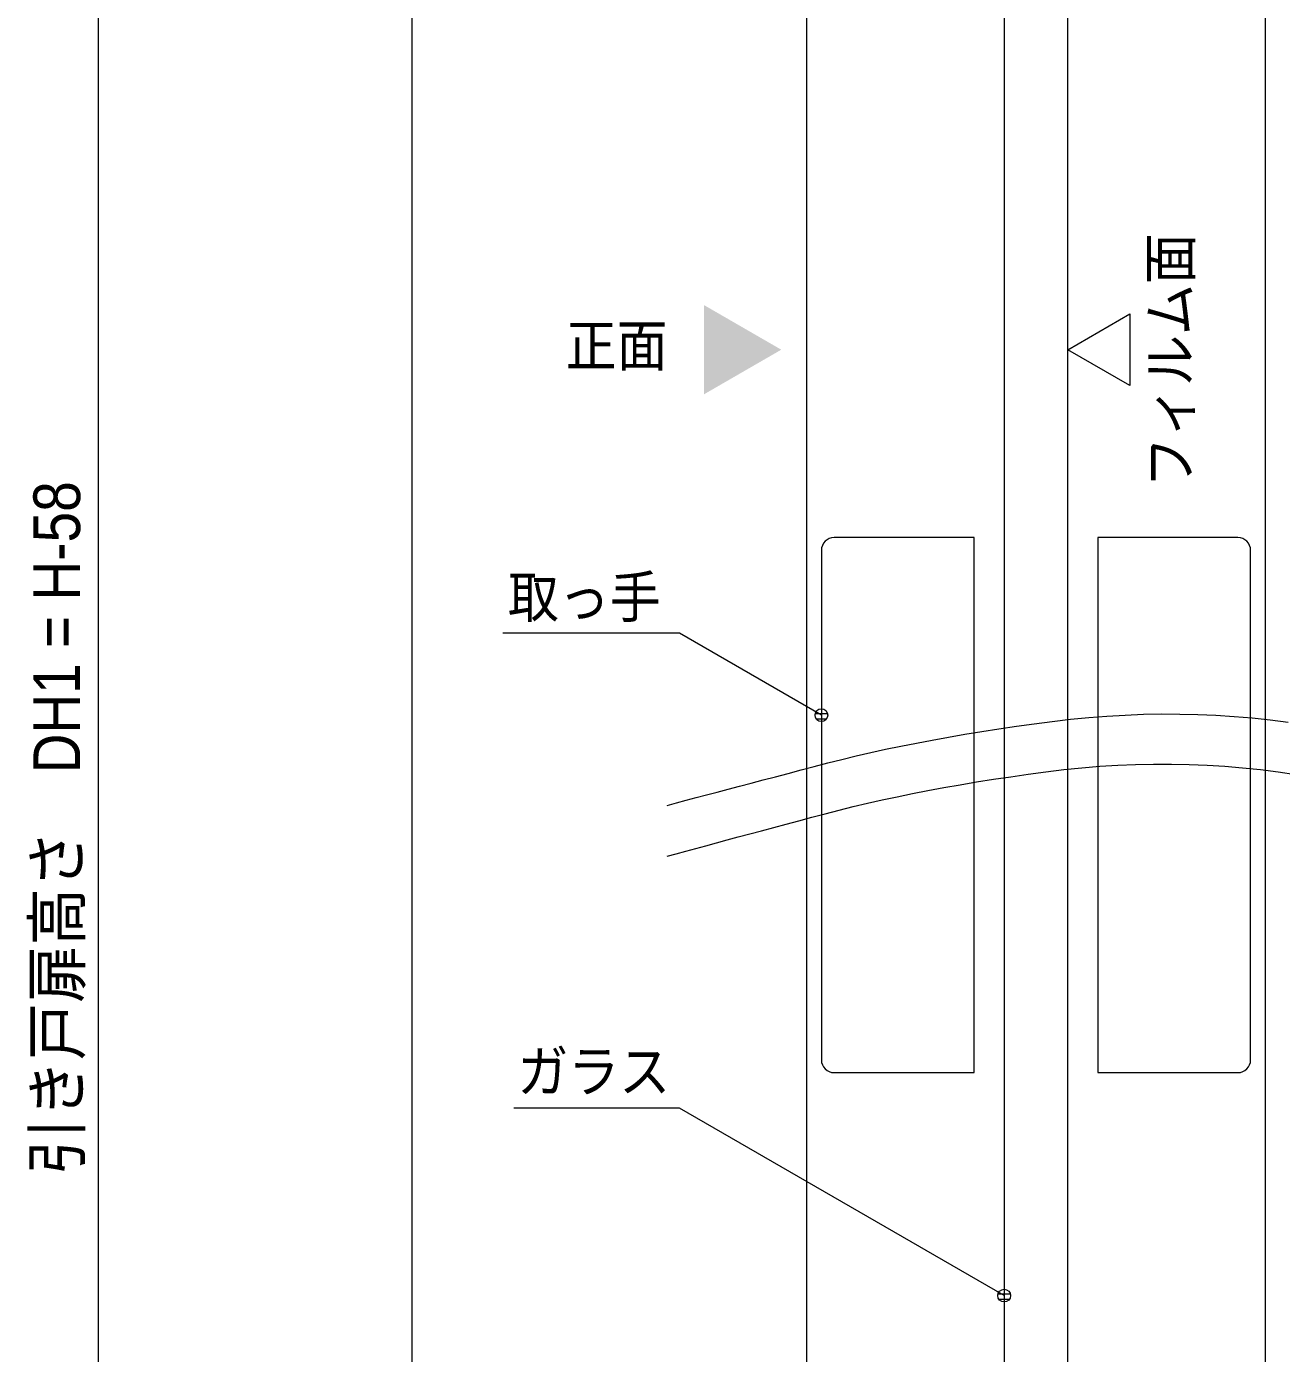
# Model space of a CAD drawing. Units: millimetres, scale not verified. Extents: x -6062 to 6062, y -3045 to 3045.
# Drawn here: x -332 to 653, y -1085 to -43 of the extents above; entities that cross this region are included whole.
import ezdxf
from ezdxf.enums import TextEntityAlignment as Align

# ---------------------------------------------------------------- set-up
doc = ezdxf.new("R2010")
doc.units = ezdxf.units.MM
doc.header["$LTSCALE"] = 20
for name, color, linetype, lineweight in [('0-0_3一般', 7, 'Continuous', 9), ('0-1_2寸法-1', 7, 'Continuous', 9), ('0-4_2寸法-3', 7, 'Continuous', 9)]:
    doc.layers.add(name, color=color, linetype=linetype, lineweight=lineweight)
doc.styles.add('ＭＳ ゴシック', font='')
doc.styles.add('ＭＳ Ｐゴシック', font='')
doc.styles.get('ＭＳ ゴシック').set_extended_font_data('MS Gothic')
doc.styles.get('ＭＳ Ｐゴシック').set_extended_font_data('MS PGothic')

# ---------------------------------------------------------------- blocks, each defined once
blk = doc.blocks.new('グループ-71')
at = {"layer": '0-0_3一般'}
for p, q in [((44463.7, 5604.9), (44463.7, -32200)), ((45463.7, -32200), (45463.7, 5604.9))]:
    blk.add_line(p, q, dxfattribs=at)
blk.add_lwpolyline([(48563.7, 10804.9), (48563.7, -37400), (41363.7, -37400), (41363.7, 10804.9)], close=True, dxfattribs=at)
blk = doc.blocks.new('グループ-76')
at = {"layer": '0-0_3一般'}
for p, q in [((41593.7, -9084.3), (41593.7, -17084.3)), ((48333.7, -17084.3), (48333.7, -9084.3))]:
    blk.add_line(p, q, dxfattribs=at)
for points in [[(41793.7, -17284.3), (43993.7, -17284.3), (43993.7, -8884.3), (41793.7, -8884.3)], [(48133.7, -8884.3), (45933.7, -8884.3), (45933.7, -17284.3), (48133.7, -17284.3)]]:
    blk.add_lwpolyline(points, dxfattribs=at)
for centre, start, end in [((41793.7, -9084.3), 135, 180), ((41793.7, -9084.3), 90, 135), ((48133.7, -9084.3), 45, 90), ((48133.7, -9084.3), 0, 45), ((41793.7, -17084.3), 180, 225), ((41793.7, -17084.3), 225, 270), ((48133.7, -17084.3), 270, 315), ((48133.7, -17084.3), 315, 0)]:
    blk.add_arc(centre, 200, start, end, dxfattribs=at)
blk = doc.blocks.new('グループ-79')
at = {"layer": '0-0_3一般'}
for points in [[(39171, -13088.9), (39317.9, -13049.5), (39469.9, -13008.9), (39627.1, -12967), (39789.5, -12923.8), (39957, -12879.4), (40129.7, -12833.8), (40307.5, -12786.8), (40490.4, -12738.7), (40678.5, -12689.2), (40871.8, -12638.6), (41070.2, -12586.6), (41273.7, -12533.4), (41482.4, -12479), (41696.3, -12423.2), (41915.2, -12367.6), (42139.2, -12313.4), (42368.1, -12260.5), (42602.2, -12209.1), (42841.2, -12159), (43085.3, -12110.3), (43334.4, -12063.1), (43588.5, -12017.2), (43847.6, -11972.7), (44111.8, -11929.7), (44381, -11888), (44655.3, -11847.7), (44934.5, -11808.8), (45218.8, -11771.3), (45505.5, -11737.4), (45791.9, -11709.3), (46078, -11686.9), (46363.9, -11670.4), (46649.5, -11659.6), (46934.8, -11654.6), (47219.9, -11655.3), (47504.7, -11661.8), (47789.3, -11674.2), (48073.5, -11692.2), (48357.6, -11716.1)], [(48357.6, -11716.1), (48641.3, -11745.7), (48924.8, -11781.1)], [(39171, -13888.9), (39315.5, -13849.3), (39465.1, -13808.4), (39619.7, -13766.3), (39779.4, -13722.9), (39944.2, -13678.3), (40114, -13632.3), (40289, -13585.2), (40468.9, -13536.7), (40654, -13487), (40844.1, -13436), (41039.2, -13383.8), (41239.5, -13330.3), (41444.8, -13275.5), (41655.1, -13219.5), (41870.5, -13163.5), (42090.8, -13108.9), (42316.1, -13055.7), (42546.3, -13003.8), (42781.5, -12953.4), (43021.6, -12904.3), (43266.6, -12856.6), (43516.6, -12810.3), (43771.5, -12765.3), (44031.4, -12721.8), (44296.2, -12679.6), (44566, -12638.8), (44840.7, -12599.4), (45120.4, -12561.3), (45402.4, -12526.9), (45684.2, -12498.2), (45965.7, -12475.2), (46246.9, -12458.1), (46527.9, -12446.7), (46808.6, -12441), (47089, -12441.1), (47369.2, -12447), (47649.2, -12458.7), (47928.8, -12476.1), (48208.3, -12499.3)], [(48208.3, -12499.3), (48487.4, -12528.3), (48766.3, -12563), (49044.9, -12603.5)]]:
    blk.add_lwpolyline(points, dxfattribs=at)
blk = doc.blocks.new('グループ-80')
at = {"layer": '0-0_3一般'}
for name in ['グループ-71', 'グループ-76', 'グループ-79']:
    blk.add_blockref(name, (0, 0), dxfattribs=at)
blk = doc.blocks.new('グループ-82')
at = {"layer": '0-0_3一般'}
blk.add_line((35163.7, 19804.9), (35163.7, -40000), dxfattribs=at)
blk.add_blockref('グループ-80', (0, 0), dxfattribs=at)

msp = doc.modelspace()

# ---------------------------------------------------------------- linework, layer by layer
at = {"layer": '0-1_2寸法-1'}
msp.add_line((-275.69, 527.53), (-275.69, -1857.29), dxfattribs=at)
at = {"layer": '0-4_2寸法-3'}
for p, q in [((297.08, -582.67), (287.29, -582.67)), ((292.36, -578.67), (292.01, -578.67)), ((292.36, -578.67), (292.01, -578.67)), ((296.18, -586.67), (288.19, -586.67)), ((440.58, -1038.24), (430.79, -1038.24)), ((435.87, -1034.24), (435.49, -1034.24)), ((435.87, -1034.24), (435.49, -1034.24)), ((439.68, -1042.24), (431.69, -1042.24))]:
    msp.add_line(p, q, dxfattribs=at)
msp.add_lwpolyline([(534.28, -268.72), (534.28, -324.84), (485.68, -296.78)], close=True, dxfattribs=at)
for points in [[(292.18, -583.66), (180.68, -519.29), (42.16, -519.29)], [(435.68, -1039.23), (180.68, -892.01), (50.65, -892.01)]]:
    msp.add_lwpolyline(points, dxfattribs=at)
for centre in [(292.18, -583.66), (292.18, -583.66), (435.68, -1039.23), (435.68, -1039.23)]:
    msp.add_circle(centre, 5.01, dxfattribs=at)
msp.add_solid([(199.93, -261.71), (260.68, -296.78), (199.93, -331.85)], dxfattribs=at)

# ---------------------------------------------------------------- block references
at = {"layer": '0-0_3一般', "xscale": 0.05, "yscale": 0.05}
msp.add_blockref('グループ-82', (-1787.5, 0), dxfattribs=at)

# ---------------------------------------------------------------- texts
at = {"layer": '0-1_2寸法-1', "style": 'ＭＳ Ｐゴシック', "width": 0.9}
msp.add_text('引き戸扉高さ\u3000DH1 = H-58', height=36.69, rotation=90, dxfattribs=at).set_placement((-278.81, -944.6), align=Align.BOTTOM_LEFT)
at = {"layer": '0-4_2寸法-3', "style": 'ＭＳ ゴシック', "width": 0.9}
msp.add_text('フィルム面', height=32.55, rotation=90, dxfattribs=at).set_placement((591.88, -405.14), align=Align.BOTTOM_LEFT)
for s, p in [('正面', (91.46, -319.56)), ('取っ手', (46.02, -516.89)), ('ガラス', (53.5, -889.24))]:
    msp.add_text(s, height=32.55, dxfattribs=at).set_placement(p, align=Align.BOTTOM_LEFT)

doc.saveas('drawing.dxf')
